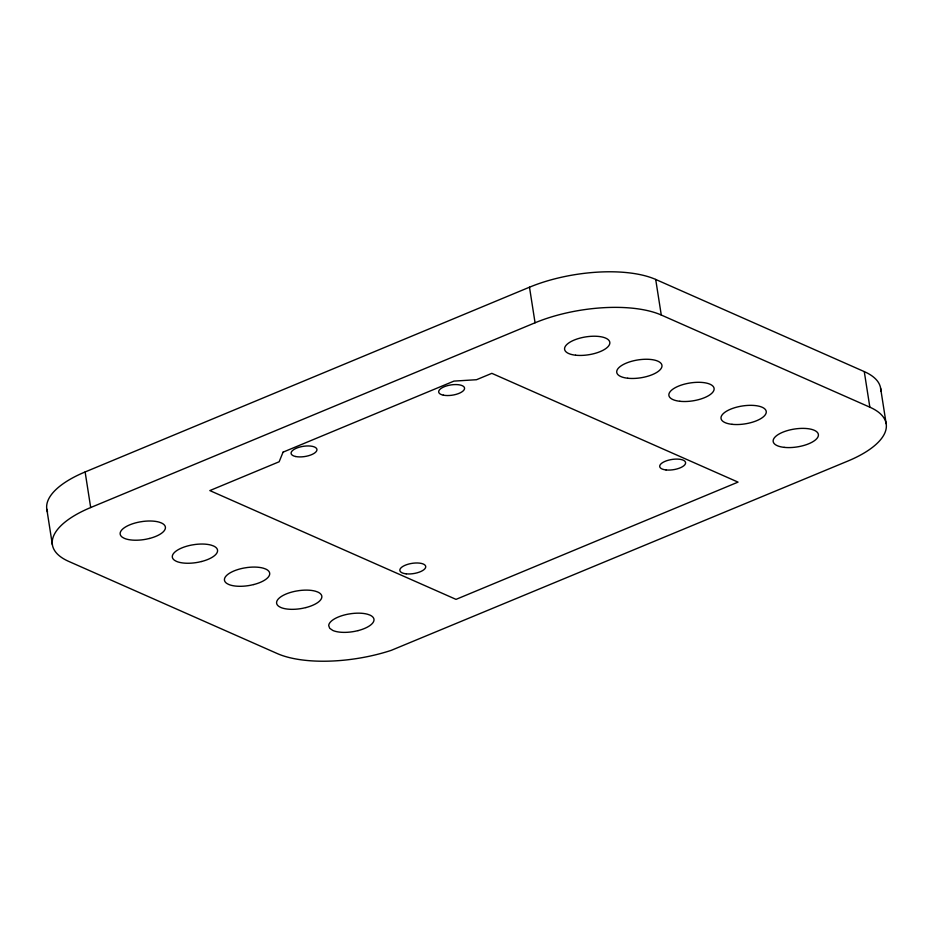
<?xml version="1.0" encoding="UTF-8"?>
<svg xmlns="http://www.w3.org/2000/svg" width="933" height="933" viewBox="0 0 933 933"><rect width="100%" height="100%" fill="white"/><g stroke="black" fill="none" stroke-linecap="round" stroke-linejoin="round"><path stroke-width="1.4" d="M47.548 511.995A91.539 36.212 -8.9 0 1 85.125 471.958L529.489 287.201A91.516 36.2 -8.9 0 1 655.701 279.445L864.273 371.602A91.516 36.2 -8.9 0 1 880.775 391.032M90.688 507.54L535.064 322.783A91.516 36.2 -8.9 0 1 661.275 315.027L869.848 407.185A91.516 36.2 -8.9 0 1 847.922 461.03L391.324 650.324A91.539 36.212 -8.9 0 1 277.288 653.567L68.715 561.398A91.539 36.212 -8.9 0 1 90.688 507.54L85.125 471.958M880.6 388.175L886.175 423.769M864.273 371.602L869.848 407.185M655.701 279.445L661.275 315.027M529.489 287.201L535.064 322.783M46.825 509.231L52.388 544.814M283.061 452.155L279.154 461.765L209.843 490.583L456.027 599.371L738.026 482.116L491.843 373.34L476.495 379.719L453.951 381.107L283.061 452.155M149.455 538.469L145.991 539.239A22.882 9.05 -8.9 0 1 124.264 538.306L122.456 537.315A22.882 9.05 -8.9 0 1 139.577 521.979L143.122 521.419A22.882 9.05 -8.9 0 1 159.03 522.107L161.304 522.912A22.882 9.05 -8.9 0 1 149.455 538.469M201.598 561.503L198.134 562.272A22.882 9.05 -8.9 0 1 176.407 561.351L174.599 560.348A22.882 9.05 -8.9 0 1 191.72 545.024L195.265 544.464A22.882 9.05 -8.9 0 1 211.173 545.14L213.447 545.945A22.882 9.05 -8.9 0 1 201.598 561.503M253.741 584.548L250.277 585.318A22.882 9.05 -8.9 0 1 228.55 584.385L226.742 583.393A22.882 9.05 -8.9 0 1 243.863 568.057L247.408 567.497A22.882 9.05 -8.9 0 1 263.316 568.185L265.59 568.99A22.882 9.05 -8.9 0 1 253.741 584.548M305.884 607.581L302.42 608.351A22.882 9.05 -8.9 0 1 280.693 607.43L278.885 606.427A22.882 9.05 -8.9 0 1 296.006 591.102L299.551 590.542A22.882 9.05 -8.9 0 1 315.459 591.219L317.733 592.023A22.882 9.05 -8.9 0 1 305.884 607.581M358.027 630.626L354.563 631.396A22.882 9.05 -8.9 0 1 332.836 630.463L329.711 628.306L328.708 625.611A22.882 9.05 -8.9 0 1 348.149 614.136L351.694 613.587A22.882 9.05 -8.9 0 1 367.602 614.264L369.876 615.069A22.882 9.05 -8.9 0 1 358.027 630.626M627.734 378.238A22.882 9.05 -8.9 0 0 661.987 366.028A22.882 9.05 -8.9 0 0 628.317 362.331A22.882 9.05 -8.9 0 0 627.734 378.238M575.591 355.205A22.882 9.05 -8.9 0 0 609.844 342.982A22.882 9.05 -8.9 0 0 576.174 339.297A22.882 9.05 -8.9 0 0 575.591 355.205M443.338 395.16A13.074 5.166 -8.9 0 0 464.377 389.271A13.074 5.166 -8.9 0 0 447.175 385.737A13.074 5.166 -8.9 0 0 443.338 395.16M295.726 456.529A13.074 5.166 -8.9 0 0 316.765 450.651A13.074 5.166 -8.9 0 0 299.563 447.117A13.074 5.166 -8.9 0 0 295.726 456.529M406.17 573.83A13.074 5.166 -8.9 0 0 425.74 566.844A13.074 5.166 -8.9 0 0 406.496 564.733A13.074 5.166 -8.9 0 0 406.17 573.83M666.022 469.94A13.074 5.166 -8.9 0 0 685.603 462.955A13.074 5.166 -8.9 0 0 666.36 460.844A13.074 5.166 -8.9 0 0 666.022 469.94M732.02 424.317A22.882 9.05 -8.9 0 0 766.273 412.106A22.882 9.05 -8.9 0 0 732.603 408.409A22.882 9.05 -8.9 0 0 732.02 424.317M784.163 447.362A22.882 9.05 -8.9 0 0 818.416 435.14A22.882 9.05 -8.9 0 0 784.746 431.454A22.882 9.05 -8.9 0 0 784.163 447.362M679.877 401.283A22.882 9.05 -8.9 0 0 714.13 389.061A22.882 9.05 -8.9 0 0 680.46 385.376A22.882 9.05 -8.9 0 0 679.877 401.283"/></g></svg>
